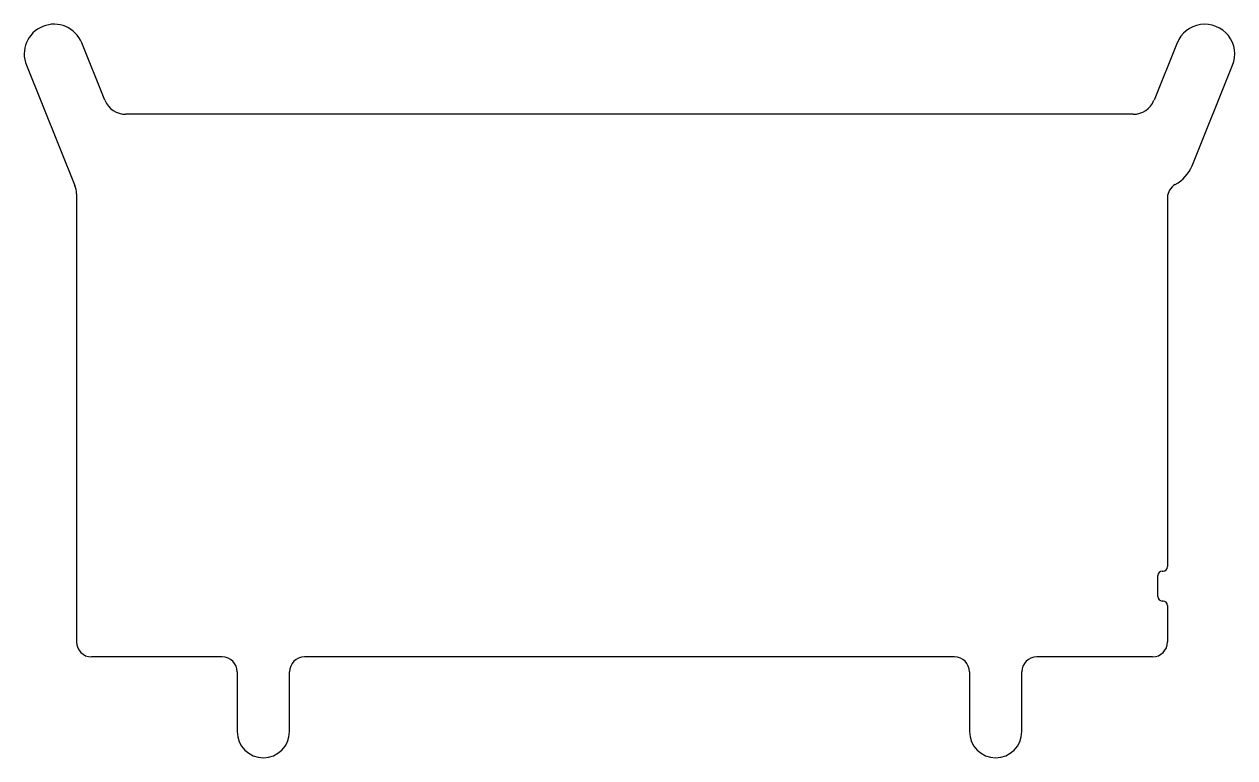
# Model space of a CAD drawing. Header units: millimetres. Extents: x 0.5 to 81.5, y -49.6 to -0.5.
import ezdxf

# ---------------------------------------------------------------- set-up
doc = ezdxf.new("R2010")
doc.units = ezdxf.units.MM
doc.layers.add('heatsink', color=7, linetype='Continuous', lineweight=5, true_color=0xffffff)

msp = doc.modelspace()

# ---------------------------------------------------------------- linework, layer by layer
at = {"layer": 'heatsink', "color": 7, "linetype": 'Continuous', "lineweight": 25, "true_color": 0xffffff}
for p, q in [((5.905, -5.589), (4.354, -1.751)), ((77.645, -1.751), (76.094, -5.589)), ((0.646, -3.249), (3.891, -11.281)), ((78.64, -9.964), (81.353, -3.249)), ((74.703, -6.527), (7.296, -6.527)), ((4, -11.843), (4, -41.823)), ((76.999, -12.1), (76.999, -36.785)), ((76.649, -37.085), (76.699, -37.085)), ((76.349, -38.785), (76.349, -37.385)), ((76.699, -39.085), (76.649, -39.085)), ((76.999, -39.385), (76.999, -41.823)), ((13.75, -42.823), (5, -42.823)), ((62.749, -42.823), (19.25, -42.823)), ((75.999, -42.823), (68.249, -42.823)), ((14.75, -43.823), (14.75, -47.823)), ((18.25, -47.823), (18.25, -43.823)), ((63.749, -43.823), (63.749, -47.823)), ((67.249, -47.823), (67.249, -43.823))]:
    msp.add_line(p, q, dxfattribs=at)
for centre, radius, start, end in [((2.5, -2.5), 2, 22, 202), ((79.499, -2.499), 2, 337.96342, 158.5377), ((7.296, -5.027), 1.5, 202, 270), ((74.703, -5.027), 1.5, 270, 338), ((76.322, -9.027), 2.5, 298.61966, 338), ((2.5, -11.843), 1.5, 0, 22), ((77.999, -12.1), 1, 118.61966, 180), ((76.649, -37.385), 0.3, 90, 180), ((76.699, -36.785), 0.3, 270, 0), ((76.649, -38.785), 0.3, 180, 270), ((76.699, -39.385), 0.3, 0, 90), ((5, -41.823), 1, 180, 270), ((75.999, -41.823), 1, 270, 0), ((13.75, -43.823), 1, 0, 90), ((19.25, -43.823), 1, 90, 180), ((62.749, -43.823), 1, 0, 90), ((68.249, -43.823), 1, 90, 180), ((16.5, -47.823), 1.75, 180, 0), ((65.499, -47.823), 1.75, 180, 0)]:
    msp.add_arc(centre, radius, start, end, dxfattribs=at)

doc.saveas('drawing.dxf')
